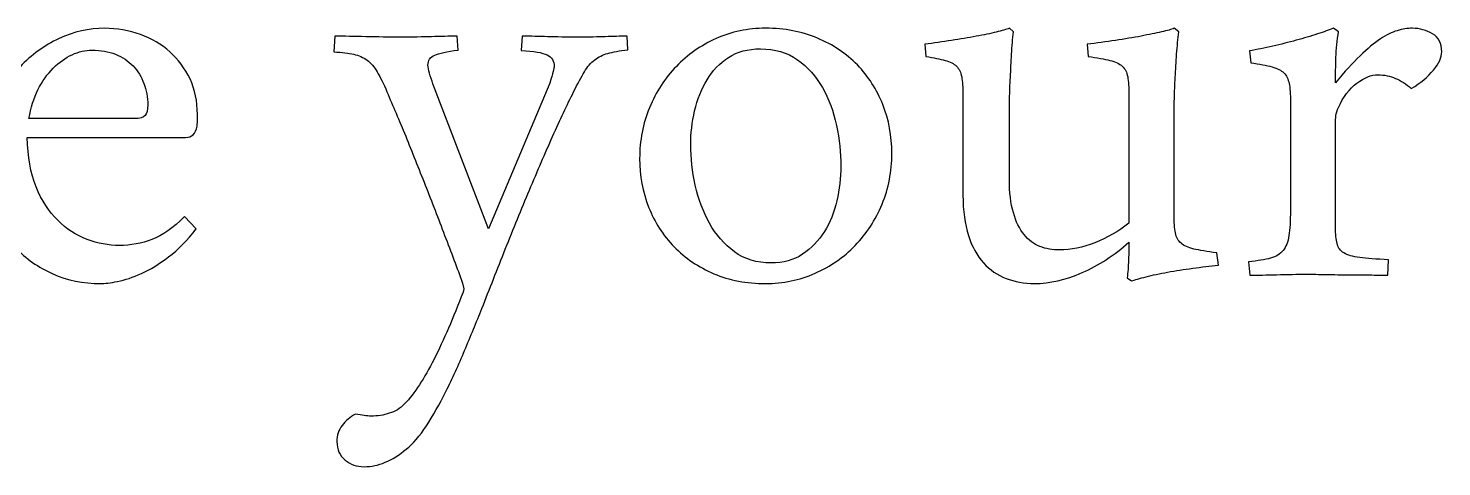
# Model space of a CAD drawing. Extents: x -303 to 288, y -142 to 145.
# Drawn here: x 74.43 to 88.4, y -132.77 to -128.43 of the extents above; entities that cross this region are included whole.
import ezdxf

# ---------------------------------------------------------------- set-up
doc = ezdxf.new("R2010")
doc.units = 0
doc.header["$MEASUREMENT"] = 0
doc.layers.add('LAYER_1', color=7, linetype='CONTINUOUS')

msp = doc.modelspace()

# ---------------------------------------------------------------- linework, layer by layer
at = {"layer": 'LAYER_1', "color": 250}
for points, knots in [([(76.0877, -130.413), (75.9988, -130.5287), (75.9085, -130.6218), (75.8139, -130.6924), (75.8139, -130.6924), (75.7208, -130.7615), (75.6305, -130.8166), (75.5458, -130.8547), (75.5458, -130.8547), (75.4597, -130.8942), (75.3821, -130.9196), (75.3102, -130.9337), (75.3102, -130.9337), (75.2382, -130.9478), (75.1818, -130.9549), (75.1408, -130.9549), (75.1408, -130.9549), (74.9701, -130.9549), (74.812, -130.9224), (74.6695, -130.8589), (74.6695, -130.8589), (74.5256, -130.7954), (74.4028, -130.7093), (74.2998, -130.5993), (74.2998, -130.5993), (74.1954, -130.4892), (74.1164, -130.3594), (74.0599, -130.2126), (74.0599, -130.2126), (74.0035, -130.0645), (73.9753, -129.9078), (73.9753, -129.7427), (73.9753, -129.7427), (73.9753, -129.5579), (74.0091, -129.3871), (74.0755, -129.2277), (74.0755, -129.2277), (74.1432, -129.0696), (74.2335, -128.9313), (74.345, -128.8128), (74.345, -128.8128), (74.4565, -128.6943), (74.5849, -128.6011), (74.7316, -128.5334), (74.7316, -128.5334), (74.877, -128.4657), (75.0279, -128.4318), (75.1818, -128.4318), (75.1818, -128.4318), (75.3059, -128.4318), (75.4231, -128.453), (75.5359, -128.4925), (75.5359, -128.4925), (75.6474, -128.532), (75.7448, -128.5899), (75.8266, -128.6646), (75.8266, -128.6646), (75.9099, -128.738), (75.9762, -128.8283), (76.0256, -128.9327), (76.0256, -128.9327), (76.075, -129.0372), (76.099, -129.1543), (76.099, -129.2841), (76.099, -129.2841), (76.099, -129.2841), (76.099, -129.342), (76.099, -129.342), (76.099, -129.342), (76.099, -129.342), (76.0961, -129.3998), (76.0961, -129.3998), (76.0961, -129.3998), (76.082, -129.4746), (76.0425, -129.5113), (75.9804, -129.5113), (75.9804, -129.5113), (75.9804, -129.5113), (74.4169, -129.5113), (74.4169, -129.5113), (74.4169, -129.5113), (74.4198, -129.7018), (74.4494, -129.8641), (74.5044, -129.9995), (74.5044, -129.9995), (74.5595, -130.135), (74.63, -130.2451), (74.7175, -130.3297), (74.7175, -130.3297), (74.8036, -130.4158), (74.9009, -130.4779), (75.0082, -130.5188), (75.0082, -130.5188), (75.1154, -130.5583), (75.2213, -130.5781), (75.3271, -130.5781), (75.3271, -130.5781), (75.44, -130.5781), (75.5472, -130.5583), (75.6488, -130.5202), (75.6488, -130.5202), (75.7504, -130.4821), (75.8591, -130.4059), (75.972, -130.293), (75.972, -130.293), (75.972, -130.293), (76.0877, -130.413), (76.0877, -130.413)], [0, 0, 0, 0, 0.0357143, 0.0357143, 0.0357143, 0.0357143, 0.0714286, 0.0714286, 0.0714286, 0.0714286, 0.1071429, 0.1071429, 0.1071429, 0.1071429, 0.1428571, 0.1428571, 0.1428571, 0.1428571, 0.1785714, 0.1785714, 0.1785714, 0.1785714, 0.2142857, 0.2142857, 0.2142857, 0.2142857, 0.25, 0.25, 0.25, 0.25, 0.2857143, 0.2857143, 0.2857143, 0.2857143, 0.3214286, 0.3214286, 0.3214286, 0.3214286, 0.3571429, 0.3571429, 0.3571429, 0.3571429, 0.3928571, 0.3928571, 0.3928571, 0.3928571, 0.4285714, 0.4285714, 0.4285714, 0.4285714, 0.4642857, 0.4642857, 0.4642857, 0.4642857, 0.5, 0.5, 0.5, 0.5, 0.5357143, 0.5357143, 0.5357143, 0.5357143, 0.5714286, 0.5714286, 0.5714286, 0.5714286, 0.6071429, 0.6071429, 0.6071429, 0.6071429, 0.6428571, 0.6428571, 0.6428571, 0.6428571, 0.6785714, 0.6785714, 0.6785714, 0.6785714, 0.7142857, 0.7142857, 0.7142857, 0.7142857, 0.75, 0.75, 0.75, 0.75, 0.7857143, 0.7857143, 0.7857143, 0.7857143, 0.8214286, 0.8214286, 0.8214286, 0.8214286, 0.8571429, 0.8571429, 0.8571429, 0.8571429, 0.8928571, 0.8928571, 0.8928571, 0.8928571, 0.9285714, 0.9285714, 0.9285714, 0.9285714, 1, 1, 1, 1]), ([(80.3548, -128.6435), (80.2716, -128.6548), (80.2053, -128.6661), (80.1559, -128.6802), (80.1559, -128.6802), (80.1065, -128.6943), (80.0627, -128.7154), (80.0261, -128.7451), (80.0261, -128.7451), (79.988, -128.7733), (79.9541, -128.8128), (79.9245, -128.8622), (79.9245, -128.8622), (79.8948, -128.9116), (79.8581, -128.9779), (79.8172, -129.0612), (79.8172, -129.0612), (79.7537, -129.1882), (79.6846, -129.3349), (79.6098, -129.5014), (79.6098, -129.5014), (79.5364, -129.6679), (79.4588, -129.8443), (79.3812, -130.032), (79.3812, -130.032), (79.3022, -130.2197), (79.2231, -130.413), (79.1427, -130.6134), (79.1427, -130.6134), (79.0637, -130.8123), (78.9861, -131.0099), (78.9113, -131.2018), (78.9113, -131.2018), (78.8563, -131.3373), (78.7998, -131.4756), (78.7405, -131.6181), (78.7405, -131.6181), (78.6813, -131.7592), (78.6192, -131.8946), (78.5557, -132.0202), (78.5557, -132.0202), (78.4922, -132.1472), (78.4273, -132.2615), (78.3624, -132.3617), (78.3624, -132.3617), (78.296, -132.4619), (78.2297, -132.5395), (78.1634, -132.5917), (78.1634, -132.5917), (78.0251, -132.7074), (77.8868, -132.7653), (77.7457, -132.7653), (77.7457, -132.7653), (77.6738, -132.7653), (77.6117, -132.7427), (77.558, -132.699), (77.558, -132.699), (77.5044, -132.6552), (77.4776, -132.5946), (77.4776, -132.5169), (77.4776, -132.5169), (77.4776, -132.4563), (77.4945, -132.4026), (77.5284, -132.3575), (77.5284, -132.3575), (77.5637, -132.3123), (77.6074, -132.2742), (77.6625, -132.2446), (77.6625, -132.2446), (77.6935, -132.2502), (77.7203, -132.2545), (77.7457, -132.2587), (77.7457, -132.2587), (77.7711, -132.2629), (77.7937, -132.2644), (77.8163, -132.2644), (77.8163, -132.2644), (77.8798, -132.2644), (77.939, -132.2559), (77.9955, -132.2375), (77.9955, -132.2375), (78.0519, -132.2206), (78.1027, -132.1896), (78.1465, -132.1444), (78.1465, -132.1444), (78.2467, -132.04), (78.3426, -131.8932), (78.4386, -131.7027), (78.4386, -131.7027), (78.5331, -131.5122), (78.6291, -131.2921), (78.725, -131.0409), (78.725, -131.0409), (78.725, -131.0409), (78.7335, -131.0085), (78.7335, -131.0085), (78.7335, -131.0085), (78.7335, -131.0085), (78.7208, -130.9506), (78.7208, -130.9506), (78.7208, -130.9506), (78.6658, -130.801), (78.6065, -130.6444), (78.543, -130.4793), (78.543, -130.4793), (78.4809, -130.3128), (78.416, -130.1477), (78.3511, -129.9826), (78.3511, -129.9826), (78.2862, -129.8175), (78.2213, -129.6566), (78.1578, -129.4986), (78.1578, -129.4986), (78.0929, -129.342), (78.0308, -129.1952), (77.9729, -129.0612), (77.9729, -129.0612), (77.9376, -128.9779), (77.9052, -128.9116), (77.8755, -128.8622), (77.8755, -128.8622), (77.8473, -128.8128), (77.8135, -128.7747), (77.7768, -128.7465), (77.7768, -128.7465), (77.7401, -128.7197), (77.6949, -128.6999), (77.6441, -128.6886), (77.6441, -128.6886), (77.5933, -128.6773), (77.5284, -128.6689), (77.448, -128.6646), (77.448, -128.6646), (77.448, -128.6646), (77.4564, -128.5108), (77.4564, -128.5108), (77.4564, -128.5108), (77.5468, -128.5108), (77.6498, -128.5122), (77.7627, -128.5151), (77.7627, -128.5151), (77.8755, -128.5179), (77.9941, -128.5193), (78.1183, -128.5193), (78.1183, -128.5193), (78.2255, -128.5193), (78.3243, -128.5179), (78.4132, -128.5151), (78.4132, -128.5151), (78.5035, -128.5122), (78.5881, -128.5108), (78.6672, -128.5108), (78.6672, -128.5108), (78.6672, -128.5108), (78.6756, -128.6477), (78.6756, -128.6477), (78.6756, -128.6477), (78.5656, -128.6618), (78.488, -128.6773), (78.4442, -128.6971), (78.4442, -128.6971), (78.4005, -128.7169), (78.3779, -128.7493), (78.3779, -128.7959), (78.3779, -128.7959), (78.3779, -128.8184), (78.3835, -128.8453), (78.3934, -128.8763), (78.3934, -128.8763), (78.4019, -128.9088), (78.4146, -128.944), (78.4273, -128.9821), (78.4273, -128.9821), (78.4273, -128.9821), (78.9776, -130.413), (78.9776, -130.413), (78.9776, -130.413), (78.9776, -130.413), (79.5816, -128.9737), (79.5816, -128.9737), (79.5816, -128.9737), (79.6112, -128.8777), (79.6267, -128.8227), (79.6267, -128.8086), (79.6267, -128.8086), (79.6267, -128.7564), (79.6027, -128.7183), (79.5562, -128.6957), (79.5562, -128.6957), (79.5096, -128.6717), (79.4249, -128.6576), (79.3008, -128.6519), (79.3008, -128.6519), (79.3008, -128.6519), (79.3078, -128.5108), (79.3078, -128.5108), (79.3078, -128.5108), (79.3939, -128.5108), (79.4786, -128.5122), (79.5604, -128.5151), (79.5604, -128.5151), (79.6436, -128.5179), (79.7481, -128.5193), (79.8751, -128.5193), (79.8751, -128.5193), (79.971, -128.5193), (80.0571, -128.5179), (80.1305, -128.5151), (80.1305, -128.5151), (80.2053, -128.5122), (80.2772, -128.5108), (80.3464, -128.5108), (80.3464, -128.5108), (80.3464, -128.5108), (80.3548, -128.6435), (80.3548, -128.6435)], [0, 0, 0, 0, 0.0181818, 0.0181818, 0.0181818, 0.0181818, 0.0363636, 0.0363636, 0.0363636, 0.0363636, 0.0545455, 0.0545455, 0.0545455, 0.0545455, 0.0727273, 0.0727273, 0.0727273, 0.0727273, 0.0909091, 0.0909091, 0.0909091, 0.0909091, 0.1090909, 0.1090909, 0.1090909, 0.1090909, 0.1272727, 0.1272727, 0.1272727, 0.1272727, 0.1454545, 0.1454545, 0.1454545, 0.1454545, 0.1636364, 0.1636364, 0.1636364, 0.1636364, 0.1818182, 0.1818182, 0.1818182, 0.1818182, 0.2, 0.2, 0.2, 0.2, 0.2181818, 0.2181818, 0.2181818, 0.2181818, 0.2363636, 0.2363636, 0.2363636, 0.2363636, 0.2545455, 0.2545455, 0.2545455, 0.2545455, 0.2727273, 0.2727273, 0.2727273, 0.2727273, 0.2909091, 0.2909091, 0.2909091, 0.2909091, 0.3090909, 0.3090909, 0.3090909, 0.3090909, 0.3272727, 0.3272727, 0.3272727, 0.3272727, 0.3454545, 0.3454545, 0.3454545, 0.3454545, 0.3636364, 0.3636364, 0.3636364, 0.3636364, 0.3818182, 0.3818182, 0.3818182, 0.3818182, 0.4, 0.4, 0.4, 0.4, 0.4181818, 0.4181818, 0.4181818, 0.4181818, 0.4363636, 0.4363636, 0.4363636, 0.4363636, 0.4545455, 0.4545455, 0.4545455, 0.4545455, 0.4727273, 0.4727273, 0.4727273, 0.4727273, 0.4909091, 0.4909091, 0.4909091, 0.4909091, 0.5090909, 0.5090909, 0.5090909, 0.5090909, 0.5272727, 0.5272727, 0.5272727, 0.5272727, 0.5454545, 0.5454545, 0.5454545, 0.5454545, 0.5636364, 0.5636364, 0.5636364, 0.5636364, 0.5818182, 0.5818182, 0.5818182, 0.5818182, 0.6, 0.6, 0.6, 0.6, 0.6181818, 0.6181818, 0.6181818, 0.6181818, 0.6363636, 0.6363636, 0.6363636, 0.6363636, 0.6545455, 0.6545455, 0.6545455, 0.6545455, 0.6727273, 0.6727273, 0.6727273, 0.6727273, 0.6909091, 0.6909091, 0.6909091, 0.6909091, 0.7090909, 0.7090909, 0.7090909, 0.7090909, 0.7272727, 0.7272727, 0.7272727, 0.7272727, 0.7454545, 0.7454545, 0.7454545, 0.7454545, 0.7636364, 0.7636364, 0.7636364, 0.7636364, 0.7818182, 0.7818182, 0.7818182, 0.7818182, 0.8, 0.8, 0.8, 0.8, 0.8181818, 0.8181818, 0.8181818, 0.8181818, 0.8363636, 0.8363636, 0.8363636, 0.8363636, 0.8545455, 0.8545455, 0.8545455, 0.8545455, 0.8727273, 0.8727273, 0.8727273, 0.8727273, 0.8909091, 0.8909091, 0.8909091, 0.8909091, 0.9090909, 0.9090909, 0.9090909, 0.9090909, 0.9272727, 0.9272727, 0.9272727, 0.9272727, 0.9454545, 0.9454545, 0.9454545, 0.9454545, 0.9636364, 0.9636364, 0.9636364, 0.9636364, 1, 1, 1, 1]), ([(80.4706, -129.7187), (80.4706, -129.5423), (80.503, -129.3744), (80.5679, -129.2178), (80.5679, -129.2178), (80.6328, -129.0612), (80.7203, -128.9243), (80.8332, -128.8086), (80.8332, -128.8086), (80.9447, -128.6929), (81.0759, -128.6011), (81.2269, -128.5334), (81.2269, -128.5334), (81.3793, -128.4657), (81.5416, -128.4318), (81.7151, -128.4318), (81.7151, -128.4318), (81.9028, -128.4318), (82.0736, -128.4643), (82.2274, -128.5292), (82.2274, -128.5292), (82.3826, -128.5941), (82.5138, -128.683), (82.6225, -128.7945), (82.6225, -128.7945), (82.7311, -128.9059), (82.8158, -129.0372), (82.8751, -129.1867), (82.8751, -129.1867), (82.9343, -129.3377), (82.964, -129.4972), (82.964, -129.6679), (82.964, -129.6679), (82.964, -129.8471), (82.9315, -130.0151), (82.8666, -130.1703), (82.8666, -130.1703), (82.8017, -130.3269), (82.7142, -130.4624), (82.6013, -130.5781), (82.6013, -130.5781), (82.4898, -130.6938), (82.3586, -130.7855), (82.2048, -130.8533), (82.2048, -130.8533), (82.0524, -130.921), (81.8887, -130.9549), (81.7151, -130.9549), (81.7151, -130.9549), (81.5275, -130.9549), (81.3581, -130.9224), (81.2043, -130.8575), (81.2043, -130.8575), (81.0519, -130.7926), (80.9207, -130.7037), (80.812, -130.5922), (80.812, -130.5922), (80.7034, -130.4807), (80.6187, -130.3495), (80.5595, -130.1999), (80.5595, -130.1999), (80.5002, -130.0489), (80.4706, -129.8895), (80.4706, -129.7187)], [0, 0, 0, 0, 0.0588235, 0.0588235, 0.0588235, 0.0588235, 0.1176471, 0.1176471, 0.1176471, 0.1176471, 0.1764706, 0.1764706, 0.1764706, 0.1764706, 0.2352941, 0.2352941, 0.2352941, 0.2352941, 0.2941176, 0.2941176, 0.2941176, 0.2941176, 0.3529412, 0.3529412, 0.3529412, 0.3529412, 0.4117647, 0.4117647, 0.4117647, 0.4117647, 0.4705882, 0.4705882, 0.4705882, 0.4705882, 0.5294118, 0.5294118, 0.5294118, 0.5294118, 0.5882353, 0.5882353, 0.5882353, 0.5882353, 0.6470588, 0.6470588, 0.6470588, 0.6470588, 0.7058824, 0.7058824, 0.7058824, 0.7058824, 0.7647059, 0.7647059, 0.7647059, 0.7647059, 0.8235294, 0.8235294, 0.8235294, 0.8235294, 0.8823529, 0.8823529, 0.8823529, 0.8823529, 1, 1, 1, 1]), ([(85.2909, -130.897), (85.2965, -130.8462), (85.3007, -130.7883), (85.3036, -130.7206), (85.3036, -130.7206), (85.3064, -130.6529), (85.3078, -130.595), (85.3078, -130.5456), (85.3078, -130.5456), (85.1639, -130.674), (85.01, -130.7756), (84.8464, -130.8462), (84.8464, -130.8462), (84.6827, -130.9182), (84.5246, -130.9549), (84.3736, -130.9549), (84.3736, -130.9549), (84.272, -130.9549), (84.1775, -130.9379), (84.0928, -130.9041), (84.0928, -130.9041), (84.0067, -130.8716), (83.932, -130.8194), (83.8685, -130.7502), (83.8685, -130.7502), (83.805, -130.6797), (83.7556, -130.5894), (83.7203, -130.4793), (83.7203, -130.4793), (83.685, -130.3692), (83.6667, -130.2366), (83.6667, -130.0814), (83.6667, -130.0814), (83.6667, -130.0814), (83.6667, -129.0936), (83.6667, -129.0936), (83.6667, -129.0936), (83.6667, -129.0174), (83.6624, -128.9567), (83.654, -128.9116), (83.654, -128.9116), (83.6455, -128.8678), (83.6286, -128.8326), (83.6018, -128.8072), (83.6018, -128.8072), (83.5764, -128.7803), (83.5397, -128.7606), (83.4903, -128.7493), (83.4903, -128.7493), (83.4423, -128.7366), (83.3788, -128.7239), (83.2984, -128.7098), (83.2984, -128.7098), (83.2984, -128.7098), (83.2899, -128.5899), (83.2899, -128.5899), (83.2899, -128.5899), (83.3788, -128.5786), (83.4663, -128.5659), (83.5524, -128.5518), (83.5524, -128.5518), (83.6399, -128.5391), (83.7203, -128.5249), (83.7965, -128.5108), (83.7965, -128.5108), (83.8727, -128.4967), (83.939, -128.484), (83.9955, -128.4699), (83.9955, -128.4699), (84.0519, -128.4558), (84.0956, -128.4431), (84.1253, -128.4318), (84.1253, -128.4318), (84.1253, -128.4318), (84.1662, -128.4657), (84.1662, -128.4657), (84.1662, -128.4657), (84.1577, -128.5348), (84.1521, -128.6082), (84.1479, -128.6872), (84.1479, -128.6872), (84.1436, -128.7648), (84.1394, -128.8424), (84.1352, -128.9158), (84.1352, -128.9158), (84.1309, -128.9906), (84.1281, -129.0612), (84.1281, -129.1289), (84.1281, -129.1289), (84.1267, -129.1966), (84.1253, -129.2545), (84.1253, -129.3053), (84.1253, -129.3053), (84.1253, -129.3053), (84.1253, -129.9248), (84.1253, -129.9248), (84.1253, -129.9248), (84.1253, -130.0546), (84.138, -130.1646), (84.1648, -130.2535), (84.1648, -130.2535), (84.1902, -130.3424), (84.2255, -130.4158), (84.2706, -130.4708), (84.2706, -130.4708), (84.3144, -130.5259), (84.3666, -130.5654), (84.4273, -130.588), (84.4273, -130.588), (84.4879, -130.612), (84.5528, -130.6232), (84.622, -130.6232), (84.622, -130.6232), (84.7349, -130.6232), (84.8506, -130.5993), (84.9705, -130.5513), (84.9705, -130.5513), (85.0905, -130.5033), (85.2034, -130.4384), (85.3078, -130.3594), (85.3078, -130.3594), (85.3078, -130.3594), (85.3078, -129.0936), (85.3078, -129.0936), (85.3078, -129.0936), (85.3078, -129.0174), (85.3036, -128.9567), (85.2951, -128.9116), (85.2951, -128.9116), (85.2866, -128.8678), (85.2697, -128.8326), (85.2415, -128.8072), (85.2415, -128.8072), (85.2147, -128.7803), (85.1737, -128.7606), (85.1201, -128.7493), (85.1201, -128.7493), (85.0665, -128.7366), (84.9931, -128.7239), (84.9028, -128.7098), (84.9028, -128.7098), (84.9028, -128.7098), (84.8943, -128.5899), (84.8943, -128.5899), (84.8943, -128.5899), (84.9875, -128.5786), (85.0806, -128.5659), (85.1737, -128.5518), (85.1737, -128.5518), (85.2655, -128.5391), (85.3501, -128.5235), (85.4277, -128.5094), (85.4277, -128.5094), (85.5053, -128.4939), (85.5717, -128.4798), (85.6295, -128.4671), (85.6295, -128.4671), (85.6874, -128.4558), (85.7297, -128.4431), (85.7537, -128.4318), (85.7537, -128.4318), (85.7537, -128.4318), (85.8003, -128.4657), (85.8003, -128.4657), (85.8003, -128.4657), (85.7918, -128.5348), (85.7847, -128.6082), (85.7791, -128.6872), (85.7791, -128.6872), (85.7734, -128.7648), (85.7692, -128.8424), (85.765, -128.9158), (85.765, -128.9158), (85.7607, -128.9906), (85.7579, -129.0612), (85.7565, -129.1289), (85.7565, -129.1289), (85.7551, -129.1966), (85.7537, -129.2545), (85.7537, -129.3053), (85.7537, -129.3053), (85.7537, -129.3053), (85.7537, -130.2676), (85.7537, -130.2676), (85.7537, -130.2676), (85.7537, -130.3481), (85.7579, -130.4102), (85.7664, -130.4539), (85.7664, -130.4539), (85.7749, -130.4977), (85.7932, -130.5329), (85.8228, -130.5569), (85.8228, -130.5569), (85.8511, -130.5823), (85.8934, -130.6007), (85.9484, -130.6134), (85.9484, -130.6134), (86.0035, -130.6261), (86.0797, -130.6388), (86.1756, -130.6529), (86.1756, -130.6529), (86.1756, -130.6529), (86.1925, -130.7728), (86.1925, -130.7728), (86.1925, -130.7728), (86.1093, -130.7813), (86.0246, -130.7912), (85.9385, -130.8039), (85.9385, -130.8039), (85.8511, -130.8152), (85.7692, -130.8293), (85.6902, -130.842), (85.6902, -130.842), (85.6112, -130.8561), (85.5406, -130.8716), (85.4771, -130.8885), (85.4771, -130.8885), (85.4136, -130.9041), (85.3656, -130.9182), (85.3332, -130.9295), (85.3332, -130.9295), (85.3332, -130.9295), (85.2909, -130.897), (85.2909, -130.897)], [0, 0, 0, 0, 0.0175439, 0.0175439, 0.0175439, 0.0175439, 0.0350877, 0.0350877, 0.0350877, 0.0350877, 0.0526316, 0.0526316, 0.0526316, 0.0526316, 0.0701754, 0.0701754, 0.0701754, 0.0701754, 0.0877193, 0.0877193, 0.0877193, 0.0877193, 0.1052632, 0.1052632, 0.1052632, 0.1052632, 0.122807, 0.122807, 0.122807, 0.122807, 0.1403509, 0.1403509, 0.1403509, 0.1403509, 0.1578947, 0.1578947, 0.1578947, 0.1578947, 0.1754386, 0.1754386, 0.1754386, 0.1754386, 0.1929825, 0.1929825, 0.1929825, 0.1929825, 0.2105263, 0.2105263, 0.2105263, 0.2105263, 0.2280702, 0.2280702, 0.2280702, 0.2280702, 0.245614, 0.245614, 0.245614, 0.245614, 0.2631579, 0.2631579, 0.2631579, 0.2631579, 0.2807018, 0.2807018, 0.2807018, 0.2807018, 0.2982456, 0.2982456, 0.2982456, 0.2982456, 0.3157895, 0.3157895, 0.3157895, 0.3157895, 0.3333333, 0.3333333, 0.3333333, 0.3333333, 0.3508772, 0.3508772, 0.3508772, 0.3508772, 0.3684211, 0.3684211, 0.3684211, 0.3684211, 0.3859649, 0.3859649, 0.3859649, 0.3859649, 0.4035088, 0.4035088, 0.4035088, 0.4035088, 0.4210526, 0.4210526, 0.4210526, 0.4210526, 0.4385965, 0.4385965, 0.4385965, 0.4385965, 0.4561404, 0.4561404, 0.4561404, 0.4561404, 0.4736842, 0.4736842, 0.4736842, 0.4736842, 0.4912281, 0.4912281, 0.4912281, 0.4912281, 0.5087719, 0.5087719, 0.5087719, 0.5087719, 0.5263158, 0.5263158, 0.5263158, 0.5263158, 0.5438596, 0.5438596, 0.5438596, 0.5438596, 0.5614035, 0.5614035, 0.5614035, 0.5614035, 0.5789474, 0.5789474, 0.5789474, 0.5789474, 0.5964912, 0.5964912, 0.5964912, 0.5964912, 0.6140351, 0.6140351, 0.6140351, 0.6140351, 0.6315789, 0.6315789, 0.6315789, 0.6315789, 0.6491228, 0.6491228, 0.6491228, 0.6491228, 0.6666667, 0.6666667, 0.6666667, 0.6666667, 0.6842105, 0.6842105, 0.6842105, 0.6842105, 0.7017544, 0.7017544, 0.7017544, 0.7017544, 0.7192982, 0.7192982, 0.7192982, 0.7192982, 0.7368421, 0.7368421, 0.7368421, 0.7368421, 0.754386, 0.754386, 0.754386, 0.754386, 0.7719298, 0.7719298, 0.7719298, 0.7719298, 0.7894737, 0.7894737, 0.7894737, 0.7894737, 0.8070175, 0.8070175, 0.8070175, 0.8070175, 0.8245614, 0.8245614, 0.8245614, 0.8245614, 0.8421053, 0.8421053, 0.8421053, 0.8421053, 0.8596491, 0.8596491, 0.8596491, 0.8596491, 0.877193, 0.877193, 0.877193, 0.877193, 0.8947368, 0.8947368, 0.8947368, 0.8947368, 0.9122807, 0.9122807, 0.9122807, 0.9122807, 0.9298246, 0.9298246, 0.9298246, 0.9298246, 0.9473684, 0.9473684, 0.9473684, 0.9473684, 0.9649123, 0.9649123, 0.9649123, 0.9649123, 1, 1, 1, 1]), ([(87.8676, -130.8716), (87.8224, -130.8716), (87.7702, -130.8716), (87.7081, -130.8702), (87.7081, -130.8702), (87.646, -130.8688), (87.5783, -130.8674), (87.5077, -130.8674), (87.5077, -130.8674), (87.4358, -130.8674), (87.3624, -130.8674), (87.2876, -130.866), (87.2876, -130.866), (87.2142, -130.8645), (87.1437, -130.8631), (87.0773, -130.8631), (87.0773, -130.8631), (86.9701, -130.8631), (86.8671, -130.8645), (86.7669, -130.8674), (86.7669, -130.8674), (86.6681, -130.8702), (86.5792, -130.8716), (86.503, -130.8716), (86.503, -130.8716), (86.503, -130.8716), (86.4903, -130.739), (86.4903, -130.739), (86.4903, -130.739), (86.5806, -130.7305), (86.654, -130.7192), (86.7076, -130.7037), (86.7076, -130.7037), (86.7613, -130.6896), (86.8022, -130.6642), (86.8318, -130.6275), (86.8318, -130.6275), (86.86, -130.5922), (86.8798, -130.5428), (86.8897, -130.4807), (86.8897, -130.4807), (86.8981, -130.4186), (86.9038, -130.3354), (86.9038, -130.231), (86.9038, -130.231), (86.9038, -130.231), (86.9038, -129.1599), (86.9038, -129.1599), (86.9038, -129.1599), (86.9038, -129.0823), (86.8996, -129.0216), (86.8911, -128.9779), (86.8911, -128.9779), (86.8826, -128.9342), (86.8657, -128.8989), (86.8389, -128.8721), (86.8389, -128.8721), (86.8135, -128.8467), (86.774, -128.8269), (86.7218, -128.8128), (86.7218, -128.8128), (86.6695, -128.7987), (86.599, -128.7846), (86.5115, -128.7719), (86.5115, -128.7719), (86.5115, -128.7719), (86.4988, -128.6562), (86.4988, -128.6562), (86.4988, -128.6562), (86.5736, -128.6421), (86.6498, -128.6265), (86.7302, -128.6082), (86.7302, -128.6082), (86.8092, -128.5899), (86.8869, -128.5715), (86.9616, -128.5503), (86.9616, -128.5503), (87.0364, -128.5292), (87.1056, -128.5094), (87.1705, -128.4883), (87.1705, -128.4883), (87.2354, -128.4671), (87.2876, -128.4487), (87.3299, -128.4318), (87.3299, -128.4318), (87.3299, -128.4318), (87.3793, -128.4657), (87.3793, -128.4657), (87.3793, -128.4657), (87.3652, -128.5503), (87.3567, -128.6364), (87.3539, -128.7197), (87.3539, -128.7197), (87.3511, -128.8043), (87.3497, -128.8876), (87.3497, -128.9694), (87.3497, -128.9694), (87.4386, -128.8622), (87.519, -128.7733), (87.5924, -128.7027), (87.5924, -128.7027), (87.6644, -128.6336), (87.7321, -128.5786), (87.7928, -128.5376), (87.7928, -128.5376), (87.8535, -128.4981), (87.9085, -128.4699), (87.9593, -128.4558), (87.9593, -128.4558), (88.0115, -128.4403), (88.0609, -128.4318), (88.1103, -128.4318), (88.1103, -128.4318), (88.1822, -128.4318), (88.2486, -128.4502), (88.3092, -128.4868), (88.3092, -128.4868), (88.3699, -128.5221), (88.3996, -128.5814), (88.3996, -128.6646), (88.3996, -128.6646), (88.3996, -128.7197), (88.3727, -128.7803), (88.3177, -128.8453), (88.3177, -128.8453), (88.2627, -128.9116), (88.1893, -128.9723), (88.099, -129.0273), (88.099, -129.0273), (88.0482, -128.9835), (87.9974, -128.9497), (87.9438, -128.9271), (87.9438, -128.9271), (87.8901, -128.9031), (87.8309, -128.8918), (87.7674, -128.8918), (87.7674, -128.8918), (87.7039, -128.8918), (87.6347, -128.9186), (87.5614, -128.9737), (87.5614, -128.9737), (87.4866, -129.0287), (87.4259, -129.1091), (87.3793, -129.2136), (87.3793, -129.2136), (87.3652, -129.2446), (87.3567, -129.2714), (87.3539, -129.294), (87.3539, -129.294), (87.3511, -129.318), (87.3497, -129.349), (87.3497, -129.3871), (87.3497, -129.3871), (87.3497, -129.3871), (87.3497, -130.4003), (87.3497, -130.4003), (87.3497, -130.4003), (87.3497, -130.4666), (87.3553, -130.5188), (87.3652, -130.5597), (87.3652, -130.5597), (87.3737, -130.5993), (87.3963, -130.6303), (87.4329, -130.6529), (87.4329, -130.6529), (87.4682, -130.674), (87.5204, -130.6896), (87.5896, -130.698), (87.5896, -130.698), (87.6587, -130.7065), (87.7533, -130.7136), (87.8746, -130.7192), (87.8746, -130.7192), (87.8746, -130.7192), (87.8676, -130.8716), (87.8676, -130.8716)], [0, 0, 0, 0, 0.0222222, 0.0222222, 0.0222222, 0.0222222, 0.0444444, 0.0444444, 0.0444444, 0.0444444, 0.0666667, 0.0666667, 0.0666667, 0.0666667, 0.0888889, 0.0888889, 0.0888889, 0.0888889, 0.1111111, 0.1111111, 0.1111111, 0.1111111, 0.1333333, 0.1333333, 0.1333333, 0.1333333, 0.1555556, 0.1555556, 0.1555556, 0.1555556, 0.1777778, 0.1777778, 0.1777778, 0.1777778, 0.2, 0.2, 0.2, 0.2, 0.2222222, 0.2222222, 0.2222222, 0.2222222, 0.2444444, 0.2444444, 0.2444444, 0.2444444, 0.2666667, 0.2666667, 0.2666667, 0.2666667, 0.2888889, 0.2888889, 0.2888889, 0.2888889, 0.3111111, 0.3111111, 0.3111111, 0.3111111, 0.3333333, 0.3333333, 0.3333333, 0.3333333, 0.3555556, 0.3555556, 0.3555556, 0.3555556, 0.3777778, 0.3777778, 0.3777778, 0.3777778, 0.4, 0.4, 0.4, 0.4, 0.4222222, 0.4222222, 0.4222222, 0.4222222, 0.4444444, 0.4444444, 0.4444444, 0.4444444, 0.4666667, 0.4666667, 0.4666667, 0.4666667, 0.4888889, 0.4888889, 0.4888889, 0.4888889, 0.5111111, 0.5111111, 0.5111111, 0.5111111, 0.5333333, 0.5333333, 0.5333333, 0.5333333, 0.5555556, 0.5555556, 0.5555556, 0.5555556, 0.5777778, 0.5777778, 0.5777778, 0.5777778, 0.6, 0.6, 0.6, 0.6, 0.6222222, 0.6222222, 0.6222222, 0.6222222, 0.6444444, 0.6444444, 0.6444444, 0.6444444, 0.6666667, 0.6666667, 0.6666667, 0.6666667, 0.6888889, 0.6888889, 0.6888889, 0.6888889, 0.7111111, 0.7111111, 0.7111111, 0.7111111, 0.7333333, 0.7333333, 0.7333333, 0.7333333, 0.7555556, 0.7555556, 0.7555556, 0.7555556, 0.7777778, 0.7777778, 0.7777778, 0.7777778, 0.8, 0.8, 0.8, 0.8, 0.8222222, 0.8222222, 0.8222222, 0.8222222, 0.8444444, 0.8444444, 0.8444444, 0.8444444, 0.8666667, 0.8666667, 0.8666667, 0.8666667, 0.8888889, 0.8888889, 0.8888889, 0.8888889, 0.9111111, 0.9111111, 0.9111111, 0.9111111, 0.9333333, 0.9333333, 0.9333333, 0.9333333, 0.9555556, 0.9555556, 0.9555556, 0.9555556, 1, 1, 1, 1]), ([(75.4753, -129.325), (75.5303, -129.325), (75.567, -129.3152), (75.5825, -129.294), (75.5825, -129.294), (75.5994, -129.2742), (75.6079, -129.239), (75.6079, -129.1896), (75.6079, -129.1896), (75.6079, -129.1148), (75.5952, -129.0442), (75.5698, -128.9779), (75.5698, -128.9779), (75.5458, -128.9116), (75.5105, -128.8537), (75.4626, -128.8043), (75.4626, -128.8043), (75.416, -128.7549), (75.3581, -128.7169), (75.289, -128.6886), (75.289, -128.6886), (75.2199, -128.6618), (75.1437, -128.6477), (75.0576, -128.6477), (75.0576, -128.6477), (74.9913, -128.6477), (74.9249, -128.6632), (74.86, -128.6929), (74.86, -128.6929), (74.7937, -128.7239), (74.7316, -128.7676), (74.6738, -128.8255), (74.6738, -128.8255), (74.6159, -128.8834), (74.5651, -128.9539), (74.5228, -129.0386), (74.5228, -129.0386), (74.4804, -129.1218), (74.4508, -129.2178), (74.4339, -129.325), (74.4339, -129.325), (74.4339, -129.325), (75.4753, -129.325), (75.4753, -129.325)], [0, 0, 0, 0, 0.0833333, 0.0833333, 0.0833333, 0.0833333, 0.1666667, 0.1666667, 0.1666667, 0.1666667, 0.25, 0.25, 0.25, 0.25, 0.3333333, 0.3333333, 0.3333333, 0.3333333, 0.4166667, 0.4166667, 0.4166667, 0.4166667, 0.5, 0.5, 0.5, 0.5, 0.5833333, 0.5833333, 0.5833333, 0.5833333, 0.6666667, 0.6666667, 0.6666667, 0.6666667, 0.75, 0.75, 0.75, 0.75, 0.8333333, 0.8333333, 0.8333333, 0.8333333, 1, 1, 1, 1]), ([(81.7688, -130.7517), (81.8901, -130.7517), (81.9945, -130.7234), (82.0806, -130.6656), (82.0806, -130.6656), (82.1681, -130.6063), (82.2401, -130.5329), (82.2965, -130.4412), (82.2965, -130.4412), (82.353, -130.3509), (82.3939, -130.2493), (82.4207, -130.1364), (82.4207, -130.1364), (82.4461, -130.0221), (82.4588, -129.9092), (82.4588, -129.7963), (82.4588, -129.7963), (82.4588, -129.6651), (82.4447, -129.5296), (82.4165, -129.3914), (82.4165, -129.3914), (82.3868, -129.2545), (82.3403, -129.1289), (82.2768, -129.0174), (82.2768, -129.0174), (82.2147, -128.9059), (82.1314, -128.8142), (82.0312, -128.7423), (82.0312, -128.7423), (81.931, -128.6703), (81.8083, -128.635), (81.6658, -128.635), (81.6658, -128.635), (81.5416, -128.635), (81.4357, -128.6632), (81.3497, -128.7197), (81.3497, -128.7197), (81.2622, -128.7761), (81.1916, -128.8495), (81.1366, -128.9412), (81.1366, -128.9412), (81.0816, -129.0315), (81.0406, -129.1345), (81.0138, -129.2474), (81.0138, -129.2474), (80.9884, -129.3603), (80.9757, -129.4732), (80.9757, -129.5861), (80.9757, -129.5861), (80.9757, -129.7131), (80.9898, -129.8443), (81.0209, -129.9826), (81.0209, -129.9826), (81.0505, -130.1209), (81.0985, -130.2465), (81.1606, -130.3594), (81.1606, -130.3594), (81.2241, -130.4723), (81.3059, -130.5654), (81.4075, -130.6402), (81.4075, -130.6402), (81.5077, -130.715), (81.6291, -130.7517), (81.7688, -130.7517)], [0, 0, 0, 0, 0.0588235, 0.0588235, 0.0588235, 0.0588235, 0.1176471, 0.1176471, 0.1176471, 0.1176471, 0.1764706, 0.1764706, 0.1764706, 0.1764706, 0.2352941, 0.2352941, 0.2352941, 0.2352941, 0.2941176, 0.2941176, 0.2941176, 0.2941176, 0.3529412, 0.3529412, 0.3529412, 0.3529412, 0.4117647, 0.4117647, 0.4117647, 0.4117647, 0.4705882, 0.4705882, 0.4705882, 0.4705882, 0.5294118, 0.5294118, 0.5294118, 0.5294118, 0.5882353, 0.5882353, 0.5882353, 0.5882353, 0.6470588, 0.6470588, 0.6470588, 0.6470588, 0.7058824, 0.7058824, 0.7058824, 0.7058824, 0.7647059, 0.7647059, 0.7647059, 0.7647059, 0.8235294, 0.8235294, 0.8235294, 0.8235294, 0.8823529, 0.8823529, 0.8823529, 0.8823529, 1, 1, 1, 1])]:
    msp.add_open_spline(points, degree=3, knots=knots, dxfattribs=at)

doc.saveas('drawing.dxf')
